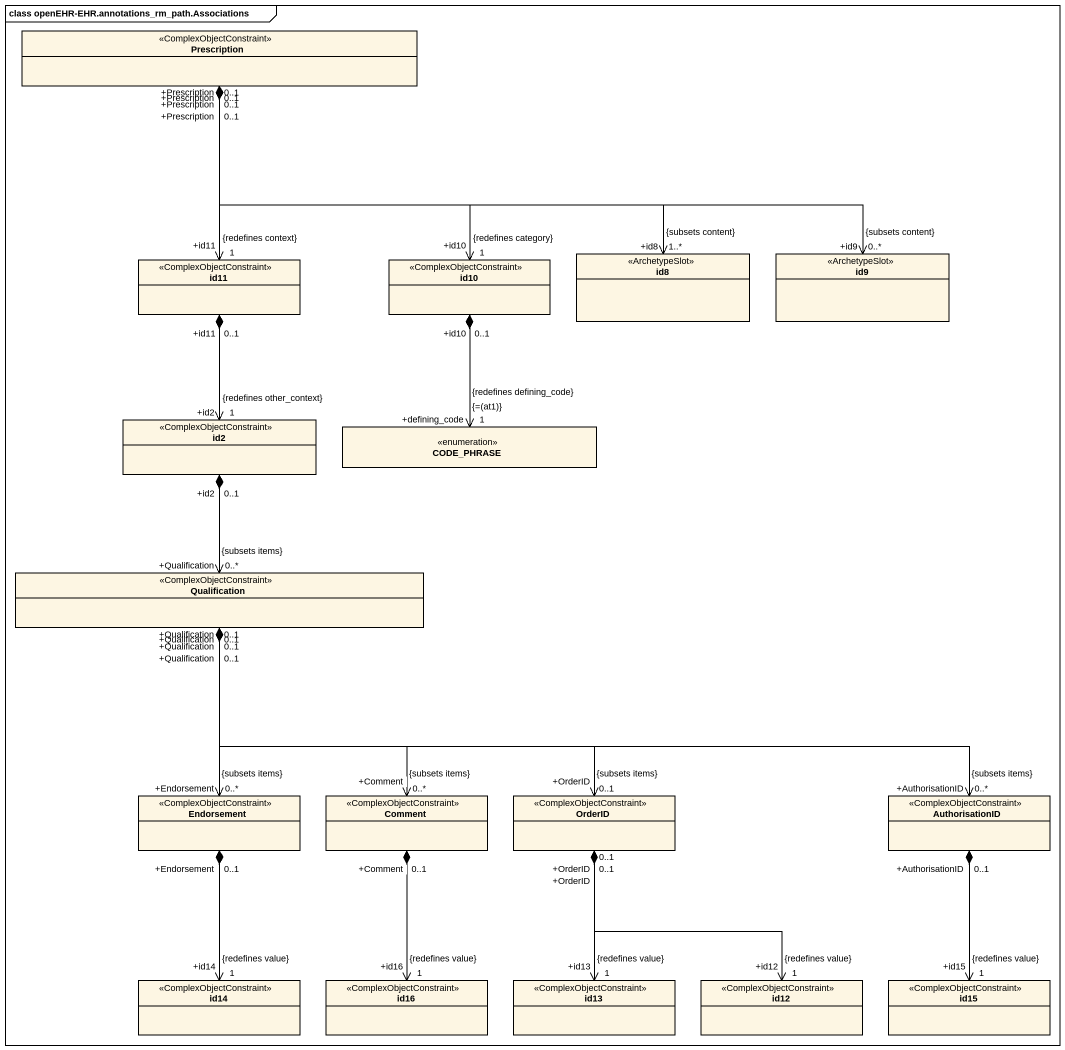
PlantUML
@startuml
mainframe class openEHR-EHR.annotations_rm_path.Associations
hide circle
hide empty members
class Prescription <<ComplexObjectConstraint>>
class id11 <<ComplexObjectConstraint>>
class id10 <<ComplexObjectConstraint>>
class id8 <<ArchetypeSlot>>
class id9 <<ArchetypeSlot>>
class id2 <<ComplexObjectConstraint>>
enum CODE_PHRASE
class Qualification <<ComplexObjectConstraint>>
class Endorsement <<ComplexObjectConstraint>>
class Comment <<ComplexObjectConstraint>>
class OrderID <<ComplexObjectConstraint>>
class AuthorisationID <<ComplexObjectConstraint>>
class id14 <<ComplexObjectConstraint>>
class id16 <<ComplexObjectConstraint>>
class id13 <<ComplexObjectConstraint>>
class id12 <<ComplexObjectConstraint>>
class id15 <<ComplexObjectConstraint>>
Prescription "+Prescription\n0..1" *--> "+id11\n1\n{redefines context}" id11
Prescription "+Prescription\n0..1" *--> "+id10\n1\n{redefines category}" id10
Prescription "+Prescription\n0..1" *-right-> "+id8\n1..*\n{subsets content}" id8
Prescription "+Prescription\n0..1" *-right-> "+id9\n0..*\n{subsets content}" id9
id11 "+id11\n0..1" *--> "+id2\n1\n{redefines other_context}" id2
id10 "+id10\n0..1" *--> "+defining_code\n1\n{=(at1)}\n{redefines defining_code}" CODE_PHRASE
id2 "+id2\n0..1" *--> "+Qualification\n0..*\n{subsets items}" Qualification
Qualification "+Qualification\n0..1" *--> "+Endorsement\n0..*\n{subsets items}" Endorsement
Qualification "+Qualification\n0..1" *--> "+Comment\n0..*\n{subsets items}" Comment
Qualification "+Qualification\n0..1" *-right-> "+OrderID\n0..1\n{subsets items}" OrderID
Qualification "+Qualification\n0..1" *-right-> "+AuthorisationID\n0..*\n{subsets items}" AuthorisationID
Endorsement "+Endorsement\n0..1" *--> "+id14\n1\n{redefines value}" id14
Comment "+Comment\n0..1" *--> "+id16\n1\n{redefines value}" id16
OrderID "+OrderID\n0..1" *--> "+id13\n1\n{redefines value}" id13
OrderID "+OrderID\n0..1" *--> "+id12\n1\n{redefines value}" id12
AuthorisationID "+AuthorisationID\n0..1" *--> "+id15\n1\n{redefines value}" id15
@enduml
